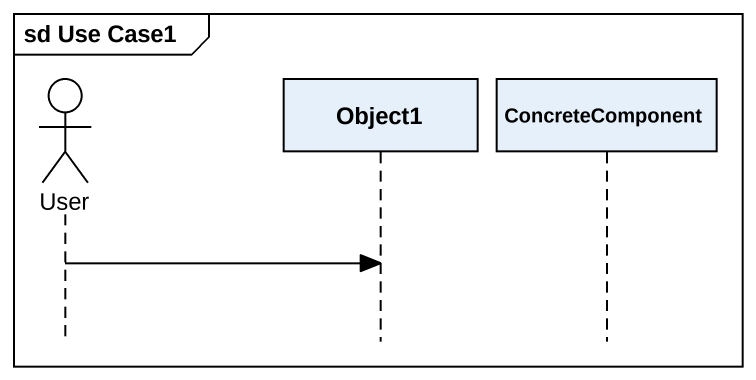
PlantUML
@startuml
mainframe sd Use Case1
hide footbox
actor User
participant Object1
participant ConcreteComponent

User -> Object1
@enduml
